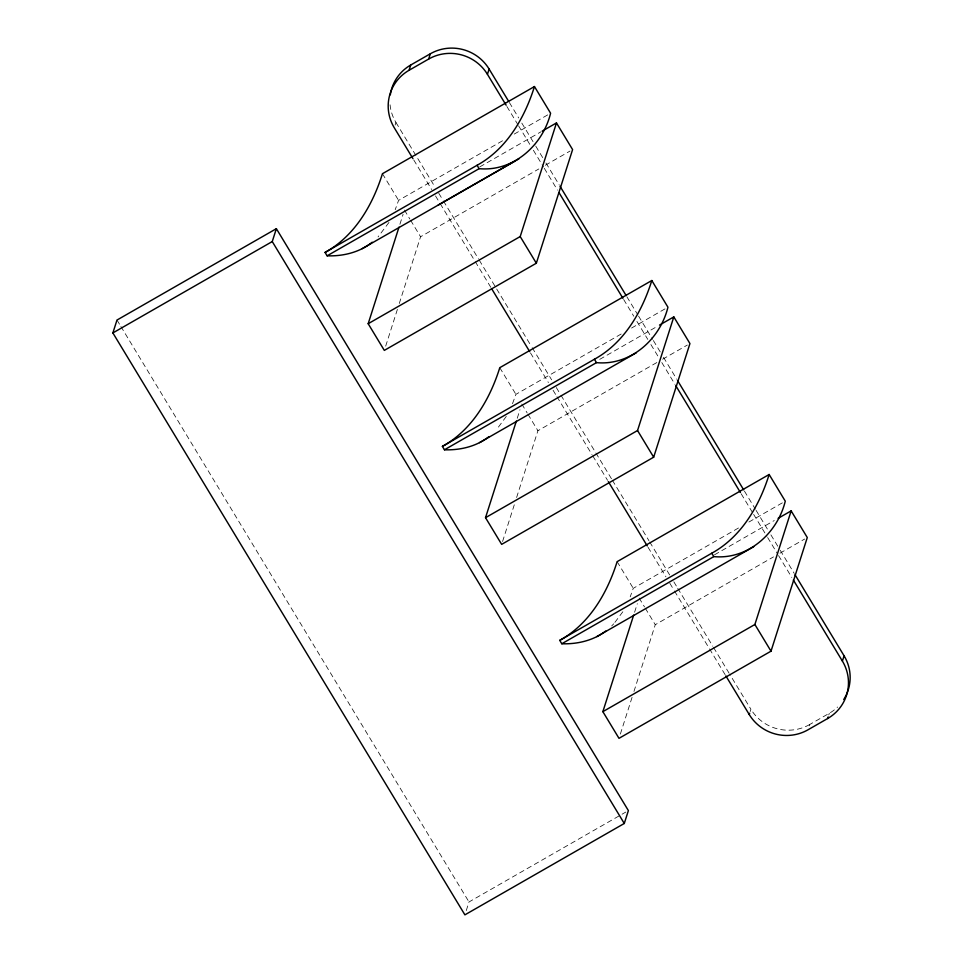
<?xml version="1.0" encoding="UTF-8"?>
<svg xmlns="http://www.w3.org/2000/svg" width="963" height="963" viewBox="0 0 963 963"><rect width="100%" height="100%" fill="white"/><g stroke="black" fill="none" stroke-linecap="round" stroke-linejoin="round"><path stroke-width="0.72" stroke-dasharray="4.82 3.61" d="M395.107 125.106L395.949 122.47A42.95 41.951 17.7 0 1 390.063 104.811M399.91 224.283L403.088 214.34M385.682 346.126L397.466 309.195M399.272 303.514L420.578 236.754L538.823 168.958M517.251 418.255L519.972 409.732M502.566 541.519L514.808 503.168M516.613 497.486L537.92 430.726L657.464 362.184M466.273 910.553L469.005 901.958L625.794 812.074M634.593 612.227L637.313 603.705M620.353 734.071L632.137 697.14M633.955 691.458L655.261 624.698L773.494 556.903M750.165 711.549L750.899 709.237L729.882 674.497M809.269 725.837L809.678 724.525L829.299 713.282A42.95 41.951 17.7 0 0 837.617 707.023M828.77 714.919L829.299 713.282M502.53 140.791L398.586 200.376L395.203 209.717M621.171 334.017L515.915 394.349L512.208 404.496M738.501 527.989L633.257 588.321L630.211 596.843M388.968 222.453L378.038 236.946M506.297 416.425L496.378 429.859M622.832 611.758L614.213 623.302M613.72 623.831L611.698 625.914M514.218 134.086L548.007 114.717M479.803 166.876L540.881 131.859M545.311 165.239L570 151.083M631.559 328.058L665.337 308.69M599.744 359.355L658.211 325.831M662.652 359.211L687.341 345.055M748.901 522.03L782.678 502.662M714.486 554.82L774.252 520.55M779.994 553.183L804.683 539.027M509.367 102.511L518.708 117.955M521.814 123.095L535.055 144.98M535.825 146.256L542.831 157.848M545.949 162.988L559.178 184.86M626.901 296.809L637.795 314.829M638.577 316.117L652.589 339.277M653.371 340.565L660.377 352.145M663.483 357.285L676.724 379.169M744.447 491.118L755.341 509.126M756.124 510.414L767.788 529.722M770.906 534.862L779.464 549.018M780.247 550.306L794.258 573.466M506.899 106.496L517.805 124.516M518.576 125.792L530.252 145.1M533.37 150.24L543.493 166.972M544.264 168.26L557.505 190.132M623.663 299.505L633.786 316.237M636.892 321.389L647.798 339.397M650.904 344.549L658.692 357.417M661.81 362.557L675.039 384.442M741.197 493.814L752.873 513.11M753.656 514.398L766.885 536.271M767.667 537.559L777.791 554.291M778.561 555.579L791.803 577.451M395.949 122.47L434.867 186.81M438.767 193.25L442.655 199.678M443.437 200.966L478.467 258.866M479.237 260.154L531.395 346.367M532.178 347.655L551.63 379.831M556.301 387.547L560.201 393.987M560.972 395.263L611.565 478.912M612.348 480.2L648.93 540.676M649.712 541.964L669.947 575.417M673.847 581.845L676.953 586.997M677.735 588.285L712.764 646.185M713.535 647.473L729.111 673.209M413.729 159.918L431.629 189.506M435.529 195.946L439.417 202.374M440.199 203.662L474.446 260.287M475.228 261.575L490.793 287.299M530.493 352.927L548.392 382.528M553.063 390.244L556.181 395.396M556.951 396.684L591.98 454.584M592.763 455.872L607.557 480.32M648.027 547.237L665.939 576.825M669.827 583.265L673.715 589.693M674.497 590.981L708.744 647.593M709.526 648.881L725.873 675.906M382.443 173.713L398.586 200.376M404.448 210.078L409.829 218.974M410.599 220.238L420.578 236.754M499.785 367.685L515.915 394.349M521.79 404.051L527.17 412.946M527.929 414.21L537.92 430.726M617.127 561.658L633.257 588.321M639.131 598.023L644.512 606.919M645.27 608.183L655.261 624.698M116.992 320.053L120.11 325.193M120.881 326.481L469.005 901.958M809.678 724.525A42.95 41.951 17.7 0 1 750.899 709.237"/><path stroke-width="1.44" d="M112.876 332.933L116.992 320.053L276.369 228.676L628.382 810.593L624.277 823.473L464.9 914.85L112.876 332.933L272.252 241.557L276.369 228.676M412.946 158.63L394.264 127.742A42.95 41.951 17.7 0 1 409.046 70.287L410.732 65.015L430.341 53.772A42.95 41.951 17.7 0 1 489.12 69.059L508.584 101.223M409.046 70.287L428.667 59.044L430.341 53.772M542.181 131.112L556.47 122.927L572.6 149.59L536.343 263.224L384.321 350.388L368.179 323.712L399.007 227.124M506.129 105.208L487.447 74.332L489.12 69.059M368.179 323.712L520.201 236.561L556.47 122.927M659.511 325.085L673.811 316.899L689.941 343.562L653.672 457.196L501.663 544.36L485.521 517.685L516.349 421.096M485.521 517.685L637.542 430.533L673.811 316.899M778.152 518.311L791.153 510.872L807.283 537.535L771.014 651.169L618.992 738.332L602.862 711.657L633.69 615.068M602.862 711.657L754.884 624.493L791.153 510.872M828.144 716.905L827.614 718.542L808.005 729.798A42.95 41.951 17.7 0 1 749.226 714.51L749.647 713.198M827.614 718.542A42.95 41.951 17.7 0 0 842.396 661.087L844.082 655.815L795.041 574.755M327.119 255.821L479.129 168.669C513.315 171.908 542.783 145.269 550.595 113.225L534.465 86.55C524.654 117.943 506.682 148.964 477.082 165.275L325.061 252.426L327.119 255.821C343.057 256.375 359.632 252.39 372.2 242.219M444.449 449.793L596.47 362.642C630.657 365.88 660.112 339.241 667.937 307.197L651.807 280.522C641.996 311.916 624.024 342.936 594.424 359.247L442.402 446.399L444.449 449.793C460.17 450.335 476.48 446.495 488.987 436.624M561.79 643.765L713.812 556.614C747.998 559.852 777.454 533.213 785.278 501.169L769.148 474.494C759.338 505.876 741.366 536.909 711.765 553.219L559.744 640.371L561.79 643.765C577.27 644.283 593.328 640.6 605.763 631.03M534.465 86.55L382.443 173.713C372.645 205.095 354.661 236.128 325.061 252.426M438.177 205.095L519.057 158.739M362.16 248.671L514.182 161.519M651.807 280.522L499.785 367.685C489.974 399.067 472.002 430.1 442.402 446.399M479.502 442.643L636.399 352.711M769.148 474.494L617.127 561.658C607.316 593.039 589.344 624.06 559.744 640.371M596.843 636.615L753.74 546.683M559.96 186.148L626.119 295.521M677.495 380.457L743.665 489.83M559.058 192.708L622.88 298.229M675.821 385.73L740.427 492.526M793.356 580.027L842.396 661.087M477.082 165.275L479.129 168.669M520.201 236.561L536.343 263.224M594.424 359.247L596.47 362.642M637.542 430.533L653.672 457.196M711.765 553.219L713.812 556.614M754.884 624.493L771.014 651.169M491.575 288.587L529.71 351.639M608.327 481.608L647.256 545.949M725.873 675.906L749.226 714.51M272.252 241.557L624.277 823.473M390.316 94.831A42.95 41.951 17.7 0 1 410.732 65.015M428.667 59.044A42.95 41.951 17.7 0 1 487.447 74.332M844.082 655.815A42.95 41.951 17.7 0 1 843.732 699.523"/></g></svg>
